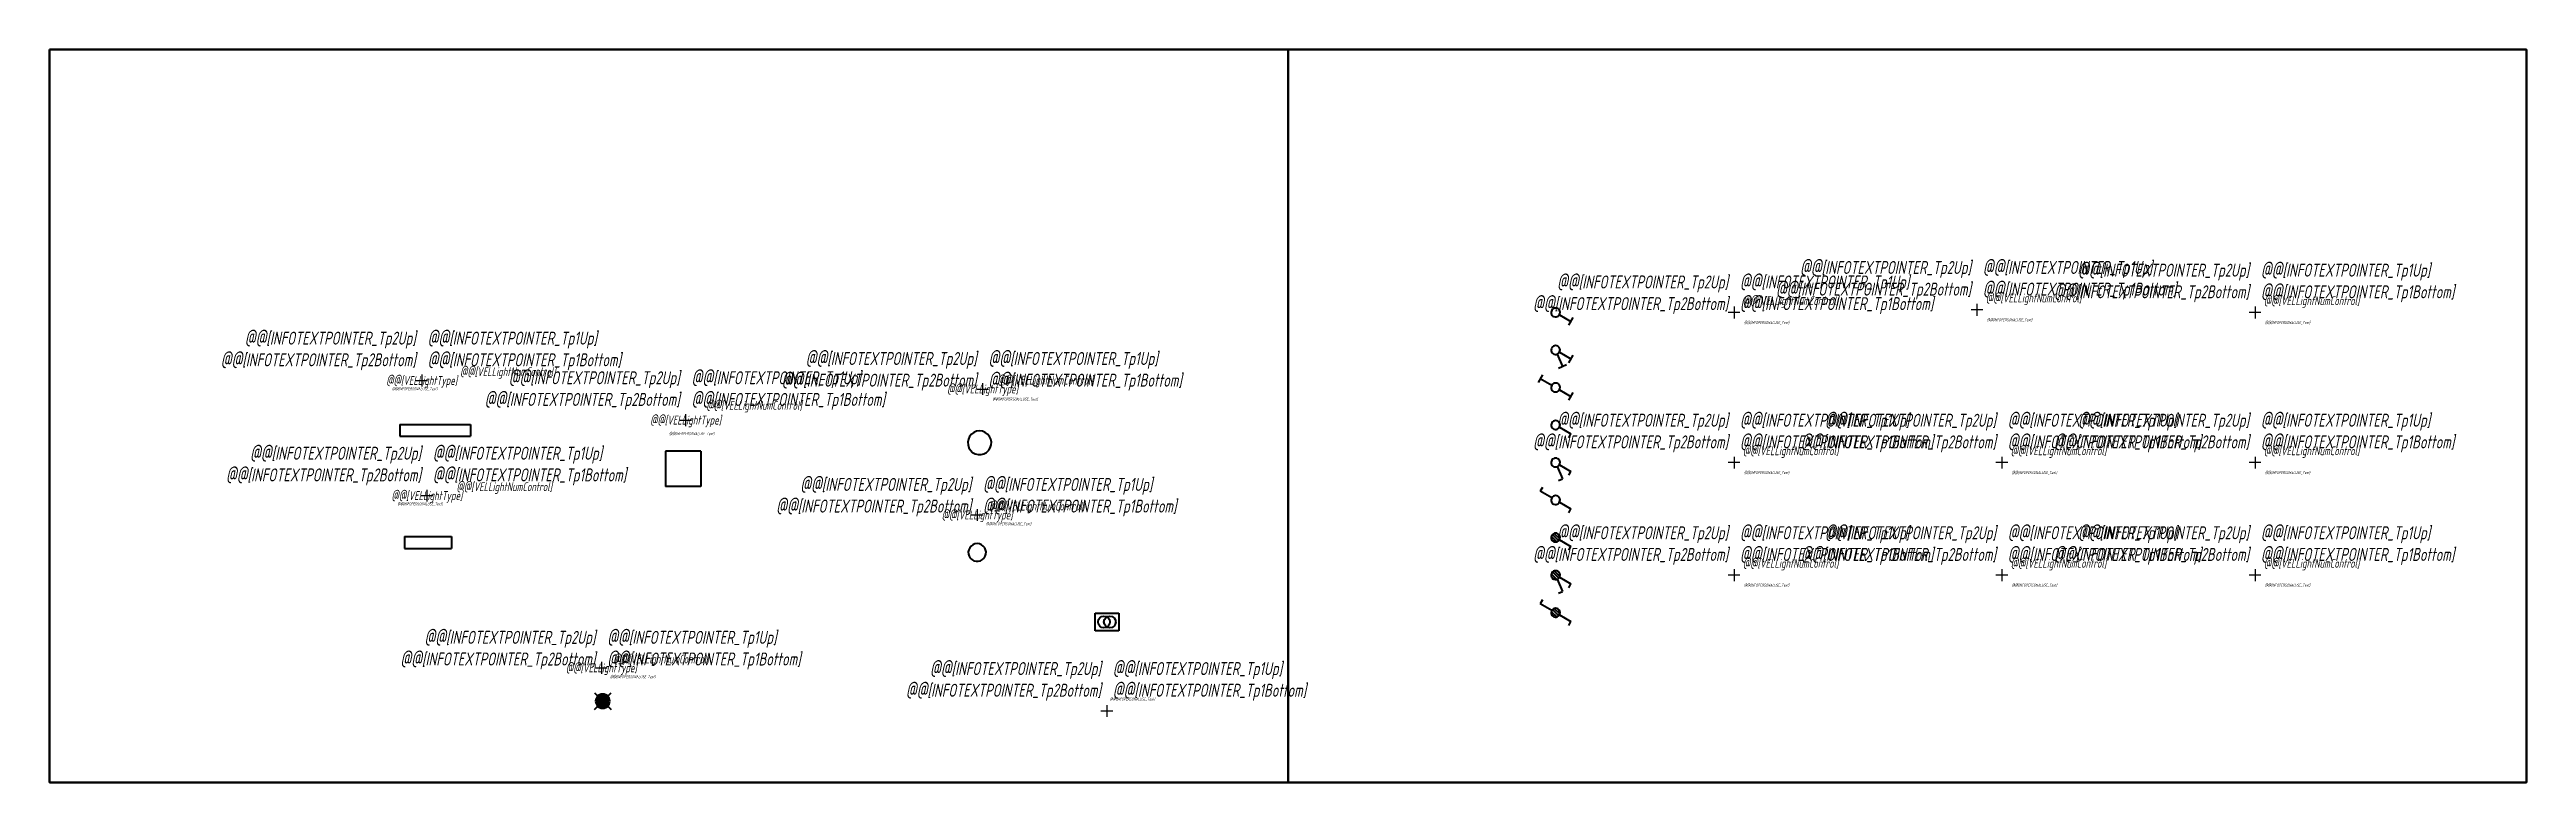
# Model space of a CAD drawing. Header units: inches. Extents: x 13 to 29.6, y 8.4 to 13.3.
import ezdxf
from ezdxf.enums import TextEntityAlignment as Align

# ---------------------------------------------------------------- set-up
doc = ezdxf.new("R2010")
doc.units = ezdxf.units.IN
doc.header["$MEASUREMENT"] = 0
doc.layers.add('EL_DEVICE', color=1, linetype='Continuous', lineweight=25)
doc.layers.add('EL_DEVICE_NAME', color=7, linetype='Continuous', lineweight=9)
doc.layers.add('EL_DEVICE_DISABLED', color=3, linetype='Continuous', lineweight=25, plot=False)
doc.styles.add('VELEC_R2_5', font='isocpeur.ttf', dxfattribs={"width": 0.7, "oblique": 12, "height": 2.2})

# ---------------------------------------------------------------- blocks, each defined once
blk = doc.blocks.new('VEL_LIGHT_2x36')
at = {"layer": 'EL_DEVICE', "color": 0, "lineweight": 40}
for p, q in [((-6, 1), (6, 1)), ((-6, 1), (-6, -1)), ((6, 1), (6, -1)), ((-6, -1), (6, -1))]:
    blk.add_line(p, q, dxfattribs=at)
blk = doc.blocks.new('VEL_LIGHT_600x600')
at = {"layer": 'EL_DEVICE', "color": 0, "lineweight": 40}
for p, q in [((-3, 3), (-3, -3)), ((3, 3), (-3, 3)), ((3, 3), (3, -3)), ((3, -3), (-3, -3))]:
    blk.add_line(p, q, dxfattribs=at)
blk = doc.blocks.new('DEVICE_CONNECTOR_SQUARE')
at = {"layer": 'EL_DEVICE'}
for p, q in [((-1, 0), (1, 0)), ((0, 1), (0, -1))]:
    blk.add_line(p, q, dxfattribs=at)
blk = doc.blocks.new('DEVICE_VEL_LIGHT_600x600')
at = {"ltscale": 100}
blk.add_blockref('DEVICE_CONNECTOR_SQUARE', (0, 0), dxfattribs=at)
at = {"layer": 'EL_DEVICE_DISABLED', "style": 'VELEC_R2_5', "oblique": 12, "width": 0.7}
blk.add_text('@@[INFOPERSONALUSE_Text]', height=0.5, dxfattribs=at).set_placement((-2.8, -2.3), align=Align.MIDDLE_LEFT)
at = {"layer": 'EL_DEVICE_NAME', "color": 0, "style": 'VELEC_R2_5', "oblique": 12, "width": 0.7}
blk.add_text('@@[VELLightType]', height=1.5, dxfattribs=at).set_placement((0, 0), align=Align.MIDDLE_CENTER)
blk.add_text('@@[VELLightNumControl]', height=1.5, dxfattribs=at).set_placement((3.5, 2.5), align=Align.MIDDLE_LEFT)
at = {"layer": 'EL_DEVICE_NAME', "color": 0, "char_height": 2.2, "style": 'VELEC_R2_5'}
for s, insert, attachment_point in [('@@[INFOTEXTPOINTER_Tp2Up]\\P@@[INFOTEXTPOINTER_Tp2Bottom]', (-1, 5), 6), ('@@[INFOTEXTPOINTER_Tp1Up]\\P@@[INFOTEXTPOINTER_Tp1Bottom]', (1, 5), 4)]:
    blk.add_mtext_dynamic_manual_height_columns(s, width=12.8281, gutter_width=1, heights=[0], dxfattribs=dict(at, insert=insert, attachment_point=attachment_point))
blk = doc.blocks.new('VEL_LIGHT_2x18')
at = {"layer": 'EL_DEVICE', "color": 0, "lineweight": 40}
for p, q in [((-4, 1), (4, 1)), ((-4, 1), (-4, -1)), ((4, 1), (4, -1)), ((-4, -1), (4, -1))]:
    blk.add_line(p, q, dxfattribs=at)
blk = doc.blocks.new('DEVICE_VEL_LIGHT_2x36')
at = {"ltscale": 100}
blk.add_blockref('DEVICE_CONNECTOR_SQUARE', (0, 0), dxfattribs=at)
at = {"layer": 'EL_DEVICE_DISABLED', "style": 'VELEC_R2_5', "oblique": 12, "width": 0.7}
blk.add_text('@@[INFOPERSONALUSE_Text]', height=0.5, dxfattribs=at).set_placement((-5, -1.4), align=Align.MIDDLE_LEFT)
at = {"layer": 'EL_DEVICE_NAME', "color": 0, "style": 'VELEC_R2_5', "oblique": 12, "width": 0.7}
blk.add_text('@@[VELLightType]', height=1.5, dxfattribs=at).set_placement((0, 0), align=Align.MIDDLE_CENTER)
blk.add_text('@@[VELLightNumControl]', height=1.5, dxfattribs=at).set_placement((6.5, 1.5), align=Align.MIDDLE_LEFT)
at = {"layer": 'EL_DEVICE_NAME', "color": 0, "char_height": 2.2, "style": 'VELEC_R2_5'}
for s, insert, attachment_point in [('@@[INFOTEXTPOINTER_Tp2Up]\\P@@[INFOTEXTPOINTER_Tp2Bottom]', (-1, 5), 6), ('@@[INFOTEXTPOINTER_Tp1Up]\\P@@[INFOTEXTPOINTER_Tp1Bottom]', (1, 5), 4)]:
    blk.add_mtext_dynamic_manual_height_columns(s, width=12.8281, gutter_width=1, heights=[0], dxfattribs=dict(at, insert=insert, attachment_point=attachment_point))
blk = doc.blocks.new('DEVICE_VEL_LIGHT_2x18')
at = {"ltscale": 100}
blk.add_blockref('DEVICE_CONNECTOR_SQUARE', (0, 0), dxfattribs=at)
at = {"layer": 'EL_DEVICE_DISABLED', "style": 'VELEC_R2_5', "oblique": 12, "width": 0.7}
blk.add_text('@@[INFOPERSONALUSE_Text]', height=0.5, dxfattribs=at).set_placement((-5, -1.4), align=Align.MIDDLE_LEFT)
at = {"layer": 'EL_DEVICE_NAME', "color": 0, "style": 'VELEC_R2_5', "oblique": 12, "width": 0.7}
blk.add_text('@@[VELLightType]', height=1.5, dxfattribs=at).set_placement((0, 0), align=Align.MIDDLE_CENTER)
blk.add_text('@@[VELLightNumControl]', height=1.5, dxfattribs=at).set_placement((5, 1.5), align=Align.MIDDLE_LEFT)
at = {"layer": 'EL_DEVICE_NAME', "color": 0, "char_height": 2.2, "style": 'VELEC_R2_5'}
for s, insert, attachment_point in [('@@[INFOTEXTPOINTER_Tp2Up]\\P@@[INFOTEXTPOINTER_Tp2Bottom]', (-1, 5), 6), ('@@[INFOTEXTPOINTER_Tp1Up]\\P@@[INFOTEXTPOINTER_Tp1Bottom]', (1, 5), 4)]:
    blk.add_mtext_dynamic_manual_height_columns(s, width=12.8281, gutter_width=1, heights=[0], dxfattribs=dict(at, insert=insert, attachment_point=attachment_point))
blk = doc.blocks.new('VEL_LIGHT_R4')
at = {"layer": 'EL_DEVICE', "color": 0, "lineweight": 40}
for p, q in [((-1.9, 0.62), (-2, 0.13)), ((-2, 0.13), (-1.96, -0.37)), ((-1.69, 1.07), (-1.9, 0.62)), ((-1.37, 1.46), (-1.69, 1.07)), ((-0.96, 1.75), (-1.37, 1.46)), ((-0.5, 1.94), (-0.96, 1.75)), ((0, 2), (-0.5, 1.94)), ((0.5, 1.94), (0, 2)), ((0.96, 1.75), (0.5, 1.94)), ((1.37, 1.46), (0.96, 1.75)), ((1.69, 1.07), (1.37, 1.46)), ((1.9, 0.62), (1.69, 1.07)), ((2, 0.13), (1.9, 0.62)), ((1.96, -0.37), (2, 0.13)), ((-1.96, -0.37), (-1.81, -0.85)), ((-1.81, -0.85), (-1.54, -1.27)), ((-1.54, -1.27), (-1.18, -1.62)), ((-1.18, -1.62), (-0.74, -1.86)), ((-0.74, -1.86), (-0.25, -1.98)), ((-0.25, -1.98), (0.25, -1.98)), ((0.25, -1.98), (0.74, -1.86)), ((0.74, -1.86), (1.18, -1.62)), ((1.18, -1.62), (1.54, -1.27)), ((1.54, -1.27), (1.81, -0.85)), ((1.81, -0.85), (1.96, -0.37))]:
    blk.add_line(p, q, dxfattribs=at)
blk = doc.blocks.new('VEL_LIGHT_R3')
at = {"layer": 'EL_DEVICE', "color": 0, "lineweight": 40}
for p, q in [((-1.43, 0.46), (-1.5, 0.09)), ((-1.5, 0.09), (-1.47, -0.28)), ((-1.27, 0.8), (-1.43, 0.46)), ((-1.03, 1.09), (-1.27, 0.8)), ((-0.72, 1.31), (-1.03, 1.09)), ((-0.37, 1.45), (-0.72, 1.31)), ((0, 1.5), (-0.37, 1.45)), ((0.37, 1.45), (0, 1.5)), ((0.72, 1.31), (0.37, 1.45)), ((1.03, 1.09), (0.72, 1.31)), ((1.27, 0.8), (1.03, 1.09)), ((1.43, 0.46), (1.27, 0.8)), ((1.5, 0.09), (1.43, 0.46)), ((1.47, -0.28), (1.5, 0.09)), ((-1.47, -0.28), (-1.36, -0.64)), ((-1.36, -0.64), (-1.16, -0.96)), ((-1.16, -0.96), (-0.88, -1.21)), ((-0.88, -1.21), (-0.55, -1.39)), ((-0.55, -1.39), (-0.19, -1.49)), ((-0.19, -1.49), (0.19, -1.49)), ((0.19, -1.49), (0.55, -1.39)), ((0.55, -1.39), (0.88, -1.21)), ((0.88, -1.21), (1.16, -0.96)), ((1.16, -0.96), (1.36, -0.64)), ((1.36, -0.64), (1.47, -0.28))]:
    blk.add_line(p, q, dxfattribs=at)
blk = doc.blocks.new('DEVICE_VEL_LIGHT_R4')
at = {"ltscale": 100}
blk.add_blockref('DEVICE_CONNECTOR_SQUARE', (0, 0), dxfattribs=at)
at = {"layer": 'EL_DEVICE_DISABLED', "style": 'VELEC_R2_5', "oblique": 12, "width": 0.7}
blk.add_text('@@[INFOPERSONALUSE_Text]', height=0.5, dxfattribs=at).set_placement((1.7, -1.7), align=Align.MIDDLE_LEFT)
at = {"layer": 'EL_DEVICE_NAME', "color": 0, "style": 'VELEC_R2_5', "oblique": 12, "width": 0.7}
blk.add_text('@@[VELLightType]', height=1.5, dxfattribs=at).set_placement((0, 0), align=Align.MIDDLE_CENTER)
blk.add_text('@@[VELLightNumControl]', height=1.5, dxfattribs=at).set_placement((2.5, 1.5), align=Align.MIDDLE_LEFT)
at = {"layer": 'EL_DEVICE_NAME', "color": 0, "char_height": 2.2, "style": 'VELEC_R2_5'}
for s, insert, attachment_point in [('@@[INFOTEXTPOINTER_Tp2Up]\\P@@[INFOTEXTPOINTER_Tp2Bottom]', (-1, 3), 6), ('@@[INFOTEXTPOINTER_Tp1Up]\\P@@[INFOTEXTPOINTER_Tp1Bottom]', (1, 3), 4)]:
    blk.add_mtext_dynamic_manual_height_columns(s, width=12.8281, gutter_width=1, heights=[0], dxfattribs=dict(at, insert=insert, attachment_point=attachment_point))
blk = doc.blocks.new('DEVICE_VEL_LIGHT_R3')
at = {"ltscale": 100}
blk.add_blockref('DEVICE_CONNECTOR_SQUARE', (0, 0), dxfattribs=at)
at = {"layer": 'EL_DEVICE_DISABLED', "style": 'VELEC_R2_5', "oblique": 12, "width": 0.7}
blk.add_text('@@[INFOPERSONALUSE_Text]', height=0.5, dxfattribs=at).set_placement((1.5, -1.5), align=Align.MIDDLE_LEFT)
at = {"layer": 'EL_DEVICE_NAME', "color": 0, "style": 'VELEC_R2_5', "oblique": 12, "width": 0.7}
blk.add_text('@@[VELLightType]', height=1.5, dxfattribs=at).set_placement((0, 0), align=Align.MIDDLE_CENTER)
blk.add_text('@@[VELLightNumControl]', height=1.5, dxfattribs=at).set_placement((2, 1.5), align=Align.MIDDLE_LEFT)
at = {"layer": 'EL_DEVICE_NAME', "color": 0, "char_height": 2.2, "style": 'VELEC_R2_5'}
for s, insert, attachment_point in [('@@[INFOTEXTPOINTER_Tp2Up]\\P@@[INFOTEXTPOINTER_Tp2Bottom]', (-1, 3), 6), ('@@[INFOTEXTPOINTER_Tp1Up]\\P@@[INFOTEXTPOINTER_Tp1Bottom]', (1, 3), 4)]:
    blk.add_mtext_dynamic_manual_height_columns(s, width=12.8281, gutter_width=1, heights=[0], dxfattribs=dict(at, insert=insert, attachment_point=attachment_point))
blk = doc.blocks.new('VEL_SWITCH_1P31IN')
at = {"layer": 'EL_DEVICE', "color": 0, "lineweight": 40, "ltscale": 100}
for p, q in [((0.65, -0.37), (2.6, -1.5)), ((2.22, -2.15), (2.97, -0.85))]:
    blk.add_line(p, q, dxfattribs=at)
blk.add_lwpolyline([(0, 0.75), (-0.19, 0.73), (-0.36, 0.66), (-0.51, 0.55), (-0.63, 0.4), (-0.71, 0.23), (-0.75, 0.05), (-0.74, -0.14), (-0.68, -0.32), (-0.58, -0.48), (-0.44, -0.61), (-0.28, -0.7), (-0.09, -0.74), (0.09, -0.74), (0.28, -0.7), (0.44, -0.61), (0.58, -0.48), (0.68, -0.32), (0.74, -0.14), (0.75, 0.05), (0.71, 0.23), (0.63, 0.4), (0.51, 0.55), (0.36, 0.66), (0.19, 0.73)], close=True, dxfattribs=at)
blk = doc.blocks.new('VEL_SWITCH_2P31IN')
at = {"layer": 'EL_DEVICE', "color": 0, "lineweight": 40, "ltscale": 100}
for p, q in [((0.29, -0.69), (1.17, -2.76)), ((0.48, -3.06), (1.86, -2.47)), ((0.65, -0.37), (2.6, -1.5)), ((2.22, -2.15), (2.97, -0.85))]:
    blk.add_line(p, q, dxfattribs=at)
blk.add_lwpolyline([(0, 0.75), (-0.19, 0.73), (-0.36, 0.66), (-0.51, 0.55), (-0.63, 0.4), (-0.71, 0.23), (-0.75, 0.05), (-0.74, -0.14), (-0.68, -0.32), (-0.58, -0.48), (-0.44, -0.61), (-0.28, -0.7), (-0.09, -0.74), (0.09, -0.74), (0.28, -0.7), (0.44, -0.61), (0.58, -0.48), (0.68, -0.32), (0.74, -0.14), (0.75, 0.05), (0.71, 0.23), (0.63, 0.4), (0.51, 0.55), (0.36, 0.66), (0.19, 0.73)], close=True, dxfattribs=at)
blk = doc.blocks.new('VEL_SWITCH_1PP31IN')
at = {"layer": 'EL_DEVICE', "color": 0, "lineweight": 40, "ltscale": 100}
for p, q in [((-2.22, 2.15), (-2.97, 0.85)), ((-0.65, 0.37), (-2.6, 1.5)), ((0.65, -0.37), (2.6, -1.5)), ((2.22, -2.15), (2.97, -0.85))]:
    blk.add_line(p, q, dxfattribs=at)
blk.add_lwpolyline([(0, 0.75), (-0.19, 0.73), (-0.36, 0.66), (-0.51, 0.55), (-0.63, 0.4), (-0.71, 0.23), (-0.75, 0.05), (-0.74, -0.14), (-0.68, -0.32), (-0.58, -0.48), (-0.44, -0.61), (-0.28, -0.7), (-0.09, -0.74), (0.09, -0.74), (0.28, -0.7), (0.44, -0.61), (0.58, -0.48), (0.68, -0.32), (0.74, -0.14), (0.75, 0.05), (0.71, 0.23), (0.63, 0.4), (0.51, 0.55), (0.36, 0.66), (0.19, 0.73)], close=True, dxfattribs=at)
blk = doc.blocks.new('VEL_SWITCH_1P31OUT')
at = {"layer": 'EL_DEVICE', "color": 0, "lineweight": 40, "ltscale": 100}
for p in [(0.65, -0.37), (2.22, -2.15)]:
    blk.add_line(p, (2.6, -1.5), dxfattribs=at)
blk.add_lwpolyline([(0, 0.75), (-0.19, 0.73), (-0.36, 0.66), (-0.51, 0.55), (-0.63, 0.4), (-0.71, 0.23), (-0.75, 0.05), (-0.74, -0.14), (-0.68, -0.32), (-0.58, -0.48), (-0.44, -0.61), (-0.28, -0.7), (-0.09, -0.74), (0.09, -0.74), (0.28, -0.7), (0.44, -0.61), (0.58, -0.48), (0.68, -0.32), (0.74, -0.14), (0.75, 0.05), (0.71, 0.23), (0.63, 0.4), (0.51, 0.55), (0.36, 0.66), (0.19, 0.73)], close=True, dxfattribs=at)
blk = doc.blocks.new('VEL_SWITCH_2P31OUT')
at = {"layer": 'EL_DEVICE', "color": 0, "lineweight": 40, "ltscale": 100}
for p, q in [((0.29, -0.69), (1.17, -2.76)), ((0.48, -3.06), (1.17, -2.76)), ((0.65, -0.37), (2.6, -1.5)), ((2.22, -2.15), (2.6, -1.5))]:
    blk.add_line(p, q, dxfattribs=at)
blk.add_lwpolyline([(0, 0.75), (-0.19, 0.73), (-0.36, 0.66), (-0.51, 0.55), (-0.63, 0.4), (-0.71, 0.23), (-0.75, 0.05), (-0.74, -0.14), (-0.68, -0.32), (-0.58, -0.48), (-0.44, -0.61), (-0.28, -0.7), (-0.09, -0.74), (0.09, -0.74), (0.28, -0.7), (0.44, -0.61), (0.58, -0.48), (0.68, -0.32), (0.74, -0.14), (0.75, 0.05), (0.71, 0.23), (0.63, 0.4), (0.51, 0.55), (0.36, 0.66), (0.19, 0.73)], close=True, dxfattribs=at)
blk = doc.blocks.new('VEL_SWITCH_1PP31OUT')
at = {"layer": 'EL_DEVICE', "color": 0, "lineweight": 40, "ltscale": 100}
for p, q in [((-2.22, 2.15), (-2.6, 1.5)), ((-0.65, 0.37), (-2.6, 1.5)), ((0.65, -0.37), (2.6, -1.5)), ((2.22, -2.15), (2.6, -1.5))]:
    blk.add_line(p, q, dxfattribs=at)
blk.add_lwpolyline([(0, 0.75), (-0.19, 0.73), (-0.36, 0.66), (-0.51, 0.55), (-0.63, 0.4), (-0.71, 0.23), (-0.75, 0.05), (-0.74, -0.14), (-0.68, -0.32), (-0.58, -0.48), (-0.44, -0.61), (-0.28, -0.7), (-0.09, -0.74), (0.09, -0.74), (0.28, -0.7), (0.44, -0.61), (0.58, -0.48), (0.68, -0.32), (0.74, -0.14), (0.75, 0.05), (0.71, 0.23), (0.63, 0.4), (0.51, 0.55), (0.36, 0.66), (0.19, 0.73)], close=True, dxfattribs=at)
blk = doc.blocks.new('VEL_SWITCH_1P54OUT')
at = {"layer": 'EL_DEVICE', "color": 0, "lineweight": 40, "ltscale": 100}
for p, q in [((-0.72, 0.22), (0.22, -0.72)), ((-0.53, 0.53), (0.53, -0.53)), ((-0.22, 0.72), (0.72, -0.22)), ((0.32, 0.68), (0.68, 0.32)), ((-0.68, -0.32), (-0.32, -0.68)), ((0.65, -0.37), (2.6, -1.5)), ((2.22, -2.15), (2.6, -1.5))]:
    blk.add_line(p, q, dxfattribs=at)
blk.add_lwpolyline([(0, 0.75), (-0.19, 0.73), (-0.36, 0.66), (-0.51, 0.55), (-0.63, 0.4), (-0.71, 0.23), (-0.75, 0.05), (-0.74, -0.14), (-0.68, -0.32), (-0.58, -0.48), (-0.44, -0.61), (-0.28, -0.7), (-0.09, -0.74), (0.09, -0.74), (0.28, -0.7), (0.44, -0.61), (0.58, -0.48), (0.68, -0.32), (0.74, -0.14), (0.75, 0.05), (0.71, 0.23), (0.63, 0.4), (0.51, 0.55), (0.36, 0.66), (0.19, 0.73)], close=True, dxfattribs=at)
blk = doc.blocks.new('VEL_SWITCH_2P54OUT')
at = {"layer": 'EL_DEVICE', "color": 0, "lineweight": 40, "ltscale": 100}
for p, q in [((-0.72, 0.22), (0.22, -0.72)), ((-0.53, 0.53), (0.53, -0.53)), ((-0.22, 0.72), (0.72, -0.22)), ((0.32, 0.68), (0.68, 0.32)), ((-0.68, -0.32), (-0.32, -0.68)), ((0.29, -0.69), (1.17, -2.76)), ((0.48, -3.06), (1.17, -2.76)), ((0.65, -0.37), (2.6, -1.5)), ((2.22, -2.15), (2.6, -1.5))]:
    blk.add_line(p, q, dxfattribs=at)
blk.add_lwpolyline([(0, 0.75), (-0.19, 0.73), (-0.36, 0.66), (-0.51, 0.55), (-0.63, 0.4), (-0.71, 0.23), (-0.75, 0.05), (-0.74, -0.14), (-0.68, -0.32), (-0.58, -0.48), (-0.44, -0.61), (-0.28, -0.7), (-0.09, -0.74), (0.09, -0.74), (0.28, -0.7), (0.44, -0.61), (0.58, -0.48), (0.68, -0.32), (0.74, -0.14), (0.75, 0.05), (0.71, 0.23), (0.63, 0.4), (0.51, 0.55), (0.36, 0.66), (0.19, 0.73)], close=True, dxfattribs=at)
blk = doc.blocks.new('VEL_SWITCH_1PP54OUT')
at = {"layer": 'EL_DEVICE', "color": 0, "lineweight": 40, "ltscale": 100}
for p, q in [((-2.22, 2.15), (-2.6, 1.5)), ((-0.65, 0.37), (-2.6, 1.5)), ((-0.72, 0.22), (0.22, -0.72)), ((-0.53, 0.53), (0.53, -0.53)), ((-0.22, 0.72), (0.72, -0.22)), ((0.32, 0.68), (0.68, 0.32)), ((-0.68, -0.32), (-0.32, -0.68)), ((0.65, -0.37), (2.6, -1.5)), ((2.22, -2.15), (2.6, -1.5))]:
    blk.add_line(p, q, dxfattribs=at)
blk.add_lwpolyline([(0, 0.75), (-0.19, 0.73), (-0.36, 0.66), (-0.51, 0.55), (-0.63, 0.4), (-0.71, 0.23), (-0.75, 0.05), (-0.74, -0.14), (-0.68, -0.32), (-0.58, -0.48), (-0.44, -0.61), (-0.28, -0.7), (-0.09, -0.74), (0.09, -0.74), (0.28, -0.7), (0.44, -0.61), (0.58, -0.48), (0.68, -0.32), (0.74, -0.14), (0.75, 0.05), (0.71, 0.23), (0.63, 0.4), (0.51, 0.55), (0.36, 0.66), (0.19, 0.73)], close=True, dxfattribs=at)
blk = doc.blocks.new('DEVICE_VEL_SWITCH_1P31IN')
at = {"layer": 'EL_DEVICE', "ltscale": 100, "rotation": 270}
blk.add_blockref('DEVICE_CONNECTOR_SQUARE', (0, 0), dxfattribs=at)
at = {"layer": 'EL_DEVICE_DISABLED', "style": 'VELEC_R2_5', "oblique": 12, "width": 0.7}
blk.add_text('@@[INFOPERSONALUSE_Text]', height=0.5, dxfattribs=at).set_placement((1.7, -1.7), align=Align.MIDDLE_LEFT)
at = {"layer": 'EL_DEVICE_NAME', "color": 0, "style": 'VELEC_R2_5', "oblique": 12, "width": 0.7}
blk.add_text('@@[VELLightNumControl]', height=1.5, dxfattribs=at).set_placement((1.5, 2), align=Align.MIDDLE_LEFT)
at = {"layer": 'EL_DEVICE_NAME', "color": 0, "char_height": 2.2, "style": 'VELEC_R2_5'}
for s, insert, attachment_point in [('@@[INFOTEXTPOINTER_Tp2Up]\\P@@[INFOTEXTPOINTER_Tp2Bottom]', (-1, 3), 6), ('@@[INFOTEXTPOINTER_Tp1Up]\\P@@[INFOTEXTPOINTER_Tp1Bottom]', (1, 3), 4)]:
    blk.add_mtext_dynamic_manual_height_columns(s, width=12.8281, gutter_width=1, heights=[0], dxfattribs=dict(at, insert=insert, attachment_point=attachment_point))
blk = doc.blocks.new('DEVICE_VEL_SWITCH_2P31IN')
at = {"layer": 'EL_DEVICE', "ltscale": 100, "rotation": 270}
blk.add_blockref('DEVICE_CONNECTOR_SQUARE', (0, 0), dxfattribs=at)
at = {"layer": 'EL_DEVICE_DISABLED', "style": 'VELEC_R2_5', "oblique": 12, "width": 0.7}
blk.add_text('@@[INFOPERSONALUSE_Text]', height=0.5, dxfattribs=at).set_placement((1.7, -1.7), align=Align.MIDDLE_LEFT)
at = {"layer": 'EL_DEVICE_NAME', "color": 0, "style": 'VELEC_R2_5', "oblique": 12, "width": 0.7}
blk.add_text('@@[VELLightNumControl]', height=1.5, dxfattribs=at).set_placement((1.5, 2), align=Align.MIDDLE_LEFT)
at = {"layer": 'EL_DEVICE_NAME', "color": 0, "char_height": 2.2, "style": 'VELEC_R2_5'}
for s, insert, attachment_point in [('@@[INFOTEXTPOINTER_Tp2Up]\\P@@[INFOTEXTPOINTER_Tp2Bottom]', (-1, 5), 6), ('@@[INFOTEXTPOINTER_Tp1Up]\\P@@[INFOTEXTPOINTER_Tp1Bottom]', (1, 5), 4)]:
    blk.add_mtext_dynamic_manual_height_columns(s, width=12.8281, gutter_width=1, heights=[0], dxfattribs=dict(at, insert=insert, attachment_point=attachment_point))
blk = doc.blocks.new('DEVICE_VEL_SWITCH_1PP31IN')
at = {"layer": 'EL_DEVICE', "ltscale": 100, "rotation": 270}
blk.add_blockref('DEVICE_CONNECTOR_SQUARE', (0, 0), dxfattribs=at)
at = {"layer": 'EL_DEVICE_DISABLED', "style": 'VELEC_R2_5', "oblique": 12, "width": 0.7}
blk.add_text('@@[INFOPERSONALUSE_Text]', height=0.5, dxfattribs=at).set_placement((1.7, -1.7), align=Align.MIDDLE_LEFT)
at = {"layer": 'EL_DEVICE_NAME', "color": 0, "style": 'VELEC_R2_5', "oblique": 12, "width": 0.7}
blk.add_text('@@[VELLightNumControl]', height=1.5, dxfattribs=at).set_placement((1.5, 2), align=Align.MIDDLE_LEFT)
at = {"layer": 'EL_DEVICE_NAME', "color": 0, "char_height": 2.2, "style": 'VELEC_R2_5'}
for s, insert, attachment_point in [('@@[INFOTEXTPOINTER_Tp2Up]\\P@@[INFOTEXTPOINTER_Tp2Bottom]', (-1, 5), 6), ('@@[INFOTEXTPOINTER_Tp1Up]\\P@@[INFOTEXTPOINTER_Tp1Bottom]', (1, 5), 4)]:
    blk.add_mtext_dynamic_manual_height_columns(s, width=12.8281, gutter_width=1, heights=[0], dxfattribs=dict(at, insert=insert, attachment_point=attachment_point))
blk = doc.blocks.new('DEVICE_VEL_SWITCH_1P31OUT')
at = {"layer": 'EL_DEVICE', "ltscale": 100, "rotation": 270}
blk.add_blockref('DEVICE_CONNECTOR_SQUARE', (0, 0), dxfattribs=at)
at = {"layer": 'EL_DEVICE_DISABLED', "style": 'VELEC_R2_5', "oblique": 12, "width": 0.7}
blk.add_text('@@[INFOPERSONALUSE_Text]', height=0.5, dxfattribs=at).set_placement((1.7, -1.7), align=Align.MIDDLE_LEFT)
at = {"layer": 'EL_DEVICE_NAME', "color": 0, "style": 'VELEC_R2_5', "oblique": 12, "width": 0.7}
blk.add_text('@@[VELLightNumControl]', height=1.5, dxfattribs=at).set_placement((1.5, 2), align=Align.MIDDLE_LEFT)
at = {"layer": 'EL_DEVICE_NAME', "color": 0, "char_height": 2.2, "style": 'VELEC_R2_5'}
for s, insert, attachment_point in [('@@[INFOTEXTPOINTER_Tp2Up]\\P@@[INFOTEXTPOINTER_Tp2Bottom]', (-1, 5), 6), ('@@[INFOTEXTPOINTER_Tp1Up]\\P@@[INFOTEXTPOINTER_Tp1Bottom]', (1, 5), 4)]:
    blk.add_mtext_dynamic_manual_height_columns(s, width=12.8281, gutter_width=1, heights=[0], dxfattribs=dict(at, insert=insert, attachment_point=attachment_point))
blk = doc.blocks.new('DEVICE_VEL_SWITCH_2P31OUT')
at = {"layer": 'EL_DEVICE', "ltscale": 100, "rotation": 270}
blk.add_blockref('DEVICE_CONNECTOR_SQUARE', (0, 0), dxfattribs=at)
at = {"layer": 'EL_DEVICE_DISABLED', "style": 'VELEC_R2_5', "oblique": 12, "width": 0.7}
blk.add_text('@@[INFOPERSONALUSE_Text]', height=0.5, dxfattribs=at).set_placement((1.7, -1.7), align=Align.MIDDLE_LEFT)
at = {"layer": 'EL_DEVICE_NAME', "color": 0, "style": 'VELEC_R2_5', "oblique": 12, "width": 0.7}
blk.add_text('@@[VELLightNumControl]', height=1.5, dxfattribs=at).set_placement((1.5, 2), align=Align.MIDDLE_LEFT)
at = {"layer": 'EL_DEVICE_NAME', "color": 0, "char_height": 2.2, "style": 'VELEC_R2_5'}
for s, insert, attachment_point in [('@@[INFOTEXTPOINTER_Tp2Up]\\P@@[INFOTEXTPOINTER_Tp2Bottom]', (-1, 5), 6), ('@@[INFOTEXTPOINTER_Tp1Up]\\P@@[INFOTEXTPOINTER_Tp1Bottom]', (1, 5), 4)]:
    blk.add_mtext_dynamic_manual_height_columns(s, width=12.8281, gutter_width=1, heights=[0], dxfattribs=dict(at, insert=insert, attachment_point=attachment_point))
blk = doc.blocks.new('DEVICE_VEL_SWITCH_1PP31OUT')
at = {"layer": 'EL_DEVICE', "ltscale": 100, "rotation": 270}
blk.add_blockref('DEVICE_CONNECTOR_SQUARE', (0, 0), dxfattribs=at)
at = {"layer": 'EL_DEVICE_DISABLED', "style": 'VELEC_R2_5', "oblique": 12, "width": 0.7}
blk.add_text('@@[INFOPERSONALUSE_Text]', height=0.5, dxfattribs=at).set_placement((1.7, -1.7), align=Align.MIDDLE_LEFT)
at = {"layer": 'EL_DEVICE_NAME', "color": 0, "style": 'VELEC_R2_5', "oblique": 12, "width": 0.7}
blk.add_text('@@[VELLightNumControl]', height=1.5, dxfattribs=at).set_placement((1.5, 2), align=Align.MIDDLE_LEFT)
at = {"layer": 'EL_DEVICE_NAME', "color": 0, "char_height": 2.2, "style": 'VELEC_R2_5'}
for s, insert, attachment_point in [('@@[INFOTEXTPOINTER_Tp2Up]\\P@@[INFOTEXTPOINTER_Tp2Bottom]', (-1, 5), 6), ('@@[INFOTEXTPOINTER_Tp1Up]\\P@@[INFOTEXTPOINTER_Tp1Bottom]', (1, 5), 4)]:
    blk.add_mtext_dynamic_manual_height_columns(s, width=12.8281, gutter_width=1, heights=[0], dxfattribs=dict(at, insert=insert, attachment_point=attachment_point))
blk = doc.blocks.new('DEVICE_VEL_SWITCH_1P54OUT')
at = {"ltscale": 100, "rotation": 270}
blk.add_blockref('DEVICE_CONNECTOR_SQUARE', (0, 0), dxfattribs=at)
at = {"layer": 'EL_DEVICE_DISABLED', "style": 'VELEC_R2_5', "oblique": 12, "width": 0.7}
blk.add_text('@@[INFOPERSONALUSE_Text]', height=0.5, dxfattribs=at).set_placement((1.7, -1.7), align=Align.MIDDLE_LEFT)
at = {"layer": 'EL_DEVICE_NAME', "color": 0, "style": 'VELEC_R2_5', "oblique": 12, "width": 0.7}
blk.add_text('@@[VELLightNumControl]', height=1.5, dxfattribs=at).set_placement((1.5, 2), align=Align.MIDDLE_LEFT)
at = {"layer": 'EL_DEVICE_NAME', "color": 0, "char_height": 2.2, "style": 'VELEC_R2_5'}
for s, insert, attachment_point in [('@@[INFOTEXTPOINTER_Tp2Up]\\P@@[INFOTEXTPOINTER_Tp2Bottom]', (-1, 5), 6), ('@@[INFOTEXTPOINTER_Tp1Up]\\P@@[INFOTEXTPOINTER_Tp1Bottom]', (1, 5), 4)]:
    blk.add_mtext_dynamic_manual_height_columns(s, width=12.8281, gutter_width=1, heights=[0], dxfattribs=dict(at, insert=insert, attachment_point=attachment_point))
blk = doc.blocks.new('DEVICE_VEL_SWITCH_2P54OUT')
at = {"layer": 'EL_DEVICE', "ltscale": 100, "rotation": 270}
blk.add_blockref('DEVICE_CONNECTOR_SQUARE', (0, 0), dxfattribs=at)
at = {"layer": 'EL_DEVICE_DISABLED', "style": 'VELEC_R2_5', "oblique": 12, "width": 0.7}
blk.add_text('@@[INFOPERSONALUSE_Text]', height=0.5, dxfattribs=at).set_placement((1.7, -1.7), align=Align.MIDDLE_LEFT)
at = {"layer": 'EL_DEVICE_NAME', "color": 0, "style": 'VELEC_R2_5', "oblique": 12, "width": 0.7}
blk.add_text('@@[VELLightNumControl]', height=1.5, dxfattribs=at).set_placement((1.5, 2), align=Align.MIDDLE_LEFT)
at = {"layer": 'EL_DEVICE_NAME', "color": 0, "char_height": 2.2, "style": 'VELEC_R2_5'}
for s, insert, attachment_point in [('@@[INFOTEXTPOINTER_Tp2Up]\\P@@[INFOTEXTPOINTER_Tp2Bottom]', (-1, 5), 6), ('@@[INFOTEXTPOINTER_Tp1Up]\\P@@[INFOTEXTPOINTER_Tp1Bottom]', (1, 5), 4)]:
    blk.add_mtext_dynamic_manual_height_columns(s, width=12.8281, gutter_width=1, heights=[0], dxfattribs=dict(at, insert=insert, attachment_point=attachment_point))
blk = doc.blocks.new('DEVICE_VEL_SWITCH_1PP54OUT')
at = {"layer": 'EL_DEVICE', "ltscale": 100, "rotation": 270}
blk.add_blockref('DEVICE_CONNECTOR_SQUARE', (0, 0), dxfattribs=at)
at = {"layer": 'EL_DEVICE_DISABLED', "style": 'VELEC_R2_5', "oblique": 12, "width": 0.7}
blk.add_text('@@[INFOPERSONALUSE_Text]', height=0.5, dxfattribs=at).set_placement((1.7, -1.7), align=Align.MIDDLE_LEFT)
at = {"layer": 'EL_DEVICE_NAME', "color": 0, "style": 'VELEC_R2_5', "oblique": 12, "width": 0.7}
blk.add_text('@@[VELLightNumControl]', height=1.5, dxfattribs=at).set_placement((1.5, 2), align=Align.MIDDLE_LEFT)
at = {"layer": 'EL_DEVICE_NAME', "color": 0, "char_height": 2.2, "style": 'VELEC_R2_5'}
for s, insert, attachment_point in [('@@[INFOTEXTPOINTER_Tp2Up]\\P@@[INFOTEXTPOINTER_Tp2Bottom]', (-1, 5), 6), ('@@[INFOTEXTPOINTER_Tp1Up]\\P@@[INFOTEXTPOINTER_Tp1Bottom]', (1, 5), 4)]:
    blk.add_mtext_dynamic_manual_height_columns(s, width=12.8281, gutter_width=1, heights=[0], dxfattribs=dict(at, insert=insert, attachment_point=attachment_point))
blk = doc.blocks.new('VEL_LIGHT_YTR')
at = {"layer": 'EL_DEVICE', "color": 0, "lineweight": 40}
for p, q in [((-2, 1.5), (2, 1.5)), ((-2, -1.5), (-2, 1.5)), ((2, 1.5), (2, -1.5)), ((2, -1.5), (-2, -1.5))]:
    blk.add_line(p, q, dxfattribs=at)
for centre in [(-0.5, 0), (0.5, 0)]:
    blk.add_circle(centre, 1, dxfattribs=at)
blk = doc.blocks.new('DEVICE_VEL_LIGHT_YTR')
at = {"layer": 'EL_DEVICE', "ltscale": 100}
blk.add_blockref('DEVICE_CONNECTOR_SQUARE', (0, 0), dxfattribs=at)
at = {"layer": 'EL_DEVICE_DISABLED', "style": 'VELEC_R2_5', "oblique": 12, "width": 0.7}
blk.add_text('@@[INFOPERSONALUSE_Text]', height=0.5, dxfattribs=at).set_placement((0.5, 2), align=Align.MIDDLE_LEFT)
at = {"layer": 'EL_DEVICE_NAME', "color": 0, "char_height": 2.2, "style": 'VELEC_R2_5'}
for s, insert, attachment_point in [('@@[INFOTEXTPOINTER_Tp2Up]\\P@@[INFOTEXTPOINTER_Tp2Bottom]', (-1, 5), 6), ('@@[INFOTEXTPOINTER_Tp1Up]\\P@@[INFOTEXTPOINTER_Tp1Bottom]', (1, 5), 4)]:
    blk.add_mtext_dynamic_manual_height_columns(s, width=12.8281, gutter_width=1, heights=[0], dxfattribs=dict(at, insert=insert, attachment_point=attachment_point))
blk = doc.blocks.new('VEL_LIGHT_VYHOD')
at = {"layer": 'EL_DEVICE', "color": 0, "lineweight": 40}
for p, q in [((-1.17, 0.27), (-1.2, 0)), ((-1.2, 0), (-1.17, -0.27)), ((-1.19, 0.06), (-0.06, 1.19)), ((-1.17, -0.23), (0.23, 1.17)), ((-1.08, 0.52), (-1.17, 0.27)), ((-1.1, 0.47), (-0.47, 1.1)), ((-1.1, -0.47), (0.47, 1.1)), ((-0.94, 0.75), (-1.08, 0.52)), ((-0.99, -0.67), (0.67, 0.99)), ((-0.75, 0.94), (-0.94, 0.75)), ((-0.84, -0.84), (0.84, 0.84)), ((-0.52, 1.08), (-0.75, 0.94)), ((-0.67, -0.99), (0.99, 0.67)), ((-0.27, 1.17), (-0.52, 1.08)), ((-0.47, -1.1), (1.1, 0.47)), ((0, 1.2), (-0.27, 1.17)), ((-0.23, -1.17), (1.17, 0.23)), ((0.27, 1.17), (0, 1.2)), ((0.52, 1.08), (0.27, 1.17)), ((0.75, 0.94), (0.52, 1.08)), ((0.94, 0.75), (0.75, 0.94)), ((1.08, 0.52), (0.94, 0.75)), ((1.17, 0.27), (1.08, 0.52)), ((1.2, 0), (1.17, 0.27)), ((-1.17, -0.27), (-1.08, -0.52)), ((-1.08, -0.52), (-0.94, -0.75)), ((-0.94, -0.75), (-0.75, -0.94)), ((-0.75, -0.94), (-0.52, -1.08)), ((-0.52, -1.08), (-0.27, -1.17)), ((-0.27, -1.17), (0, -1.2)), ((0, -1.2), (0.27, -1.17)), ((0.06, -1.19), (1.19, -0.06)), ((0.27, -1.17), (0.52, -1.08)), ((0.47, -1.1), (1.1, -0.47)), ((0.52, -1.08), (0.75, -0.94)), ((0.75, -0.94), (0.94, -0.75)), ((0.94, -0.75), (1.08, -0.52)), ((1.08, -0.52), (1.17, -0.27)), ((1.17, -0.27), (1.2, 0))]:
    blk.add_line(p, q, dxfattribs=at)
for points in [[(-1.41, -1.41), (1.41, 1.41)], [(-1.41, 1.41), (1.41, -1.41)]]:
    blk.add_lwpolyline(points, dxfattribs=at)
blk = doc.blocks.new('DEVICE_VEL_LIGHT_VYHOD')
at = {"ltscale": 100}
blk.add_blockref('DEVICE_CONNECTOR_SQUARE', (0, 0), dxfattribs=at)
at = {"layer": 'EL_DEVICE_DISABLED', "style": 'VELEC_R2_5', "oblique": 12, "width": 0.7}
blk.add_text('@@[INFOPERSONALUSE_Text]', height=0.5, dxfattribs=at).set_placement((1.5, -1.5), align=Align.MIDDLE_LEFT)
at = {"layer": 'EL_DEVICE_NAME', "color": 0, "style": 'VELEC_R2_5', "oblique": 12, "width": 0.7}
blk.add_text('@@[VELLightType]', height=1.5, dxfattribs=at).set_placement((0, 0), align=Align.MIDDLE_CENTER)
blk.add_text('@@[VELLightNumControl]', height=1.5, dxfattribs=at).set_placement((2, 1.5), align=Align.MIDDLE_LEFT)
at = {"layer": 'EL_DEVICE_NAME', "color": 0, "char_height": 2.2, "style": 'VELEC_R2_5'}
for s, insert, attachment_point in [('@@[INFOTEXTPOINTER_Tp2Up]\\P@@[INFOTEXTPOINTER_Tp2Bottom]', (-1, 3), 6), ('@@[INFOTEXTPOINTER_Tp1Up]\\P@@[INFOTEXTPOINTER_Tp1Bottom]', (1, 3), 4)]:
    blk.add_mtext_dynamic_manual_height_columns(s, width=12.8281, gutter_width=1, heights=[0], dxfattribs=dict(at, insert=insert, attachment_point=attachment_point))

msp = doc.modelspace()

# ---------------------------------------------------------------- linework, layer by layer
at = {"color": 3, "lineweight": 50}
for points in [[(13.037, 13.293), (21.296, 13.293), (21.296, 8.41), (13.037, 8.41)], [(21.296, 13.293), (29.554, 13.293), (29.554, 8.41), (21.296, 8.41)]]:
    msp.add_lwpolyline(points, close=True, dxfattribs=at)

# ---------------------------------------------------------------- block references
at = {"color": 30, "xscale": 0.0393700787401575, "yscale": 0.0393700787401575, "zscale": 0.0393700787401575}
for name, p in [('DEVICE_VEL_SWITCH_2P31IN', (25.89, 11.559)), ('DEVICE_VEL_SWITCH_1P31IN', (24.27, 11.541)), ('DEVICE_VEL_SWITCH_1PP31IN', (27.744, 11.541)), ('VEL_SWITCH_1P31IN', (23.08, 11.541)), ('VEL_SWITCH_2P31IN', (23.08, 11.291)), ('VEL_SWITCH_1PP31IN', (23.08, 11.041)), ('DEVICE_VEL_SWITCH_1P31OUT', (24.27, 10.541)), ('VEL_SWITCH_1P31OUT', (23.08, 10.791)), ('DEVICE_VEL_SWITCH_2P31OUT', (26.056, 10.541)), ('DEVICE_VEL_SWITCH_1PP31OUT', (27.744, 10.541)), ('VEL_SWITCH_2P31OUT', (23.08, 10.541)), ('VEL_SWITCH_1PP31OUT', (23.08, 10.291)), ('DEVICE_VEL_SWITCH_1P54OUT', (24.27, 9.791)), ('DEVICE_VEL_SWITCH_2P54OUT', (26.056, 9.791)), ('DEVICE_VEL_SWITCH_1PP54OUT', (27.744, 9.791)), ('VEL_SWITCH_1P54OUT', (23.08, 10.041)), ('VEL_SWITCH_2P54OUT', (23.08, 9.791)), ('VEL_SWITCH_1PP54OUT', (23.08, 9.541))]:
    msp.add_blockref(name, p, dxfattribs=at)
at = {"layer": 'EL_DEVICE', "xscale": 0.0393700787401575, "yscale": 0.0393700787401575, "zscale": 0.0393700787401575}
for name, p in [('DEVICE_VEL_LIGHT_2x36', (15.519, 11.088)), ('DEVICE_VEL_LIGHT_R4', (19.259, 11.031)), ('DEVICE_VEL_LIGHT_600x600', (17.279, 10.824)), ('VEL_LIGHT_2x36', (15.609, 10.756)), ('VEL_LIGHT_R4', (19.239, 10.673)), ('DEVICE_VEL_LIGHT_2x18', (15.554, 10.321)), ('VEL_LIGHT_600x600', (17.262, 10.499)), ('DEVICE_VEL_LIGHT_R3', (19.223, 10.192)), ('VEL_LIGHT_2x18', (15.561, 10.008)), ('VEL_LIGHT_R3', (19.223, 9.942)), ('DEVICE_VEL_LIGHT_VYHOD', (16.717, 9.173)), ('VEL_LIGHT_YTR', (20.088, 9.479)), ('DEVICE_VEL_LIGHT_YTR', (20.088, 8.886)), ('VEL_LIGHT_VYHOD', (16.726, 8.951))]:
    msp.add_blockref(name, p, dxfattribs=at)

doc.saveas('drawing.dxf')
